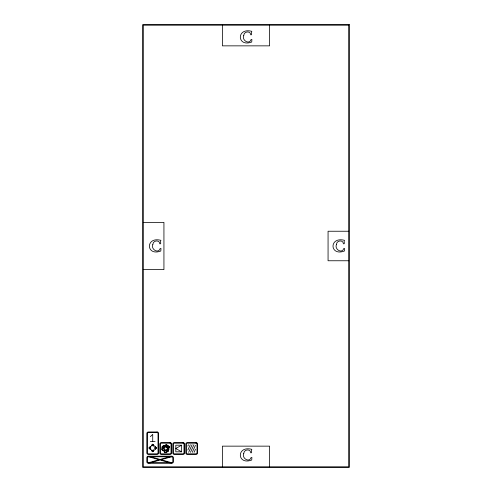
<?xml version="1.0" encoding="UTF-8"?>
<svg xmlns="http://www.w3.org/2000/svg" width="492" height="492" viewBox="0 0 492 492"><rect width="100%" height="100%" fill="white"/><g stroke="black" fill="none" stroke-linecap="round" stroke-linejoin="round"><path stroke-width="0.74" d="M187.858 446.096L188.473 444.731M187.858 450.088L190.312 444.682M192.12 444.682L188.651 452.326M190.465 452.332L193.934 444.682M192.28 452.332L195.459 445.309M194.088 452.332L195.508 449.202M150.238 446.619L148.879 447.978L150.238 449.331M151.358 445.494L152.717 444.141L154.076 445.494M150.331 446.718L149.076 447.978L150.331 449.233M151.456 445.592L152.717 444.331L153.978 445.592M150.7 446.921L149.642 447.978L150.7 449.03M151.659 445.961L152.717 444.903L153.775 445.961M150.798 447.019L149.839 447.978L150.798 448.938M151.757 446.059L152.717 445.1L153.676 446.059M153.676 449.897L152.717 450.856L151.757 449.897M154.636 448.938L155.595 447.978L154.636 447.019M153.775 449.989L152.717 451.047L151.659 449.989M154.734 449.03L155.792 447.978L154.734 446.921M153.978 450.358L152.717 451.619L151.456 450.358M155.103 449.233L156.358 447.978L155.103 446.718M154.076 450.457L152.717 451.816L151.358 450.457M155.195 449.331L156.554 447.978L155.195 446.619M150.361 436.668L152.717 434.338L152.717 441.422M181.585 445.198L175.804 448.507L181.585 451.816L181.585 445.198L175.804 445.198L175.804 451.816L181.585 451.816M143.27 222.384L163.934 222.384L163.934 269.616L143.27 269.616M348.73 231.24L328.066 231.24L328.066 260.76L348.73 260.76M150.361 441.422L155.085 441.422M269.616 25.19L269.616 45.854L222.384 45.854L222.384 25.19M269.616 466.81L269.616 446.146L222.384 446.146L222.384 466.81M162.022 449.294L162.126 449.946L163.578 451.041L164.642 449.522L163.055 448.409L162.022 449.294M162.12 449.313L162.212 449.891L163.553 450.9L164.494 449.547L163.043 448.532L162.12 449.313M164.512 450.574L164.365 452.382L164.734 451.853L165.976 452.443L167.846 451.545L165.792 450.346L166.167 449.811L164.512 450.574M164.611 450.641L164.5 452.013L164.709 451.711L165.761 452.388L167.495 451.601L165.644 450.371L165.865 450.063L164.611 450.641M152.846 244.407C150.49 249.241 158.492 254.136 160.171 248.515L160.982 248.515L160.798 251.025C146.106 256.553 145.275 236.701 160.367 240.194L160.909 240.397C159.703 241.314 161.843 244.272 159.845 243.86C159.697 239.481 152.858 240.28 152.846 244.407M243.768 35.406C241.412 40.239 249.413 45.135 251.092 39.514L251.904 39.514L251.72 42.023C237.027 47.552 236.197 27.7 251.289 31.193L251.83 31.396C250.625 32.312 252.765 35.27 250.766 34.858C250.619 30.479 243.78 31.279 243.768 35.406M243.768 453.409C241.412 458.243 249.413 463.138 251.092 457.517L251.904 457.517L251.72 460.026C237.027 465.555 236.197 445.703 251.289 449.196L251.83 449.399C250.625 450.315 252.765 453.273 250.766 452.861C250.619 448.483 243.78 449.282 243.768 453.409M336.46 244.407C334.105 249.241 342.106 254.136 343.785 248.515L344.597 248.515L344.412 251.025C329.72 256.553 328.89 236.701 343.982 240.194L344.523 240.397C343.318 241.314 345.458 244.272 343.459 243.86C343.311 239.481 336.473 240.28 336.46 244.407M167.108 445.684L167.065 446.17L165.441 446.945L164.777 445.475L166.431 444.786L167.108 445.684M167.206 445.684L167.157 446.238L165.392 447.087L164.642 445.42L166.437 444.682L167.206 445.684M169.014 446.613L168.916 447.702L169.273 447.726L168.043 448.335L166.954 447.554L167.317 447.585L167.489 445.322L169.014 446.613M169.119 446.607L169.027 447.603L169.66 447.646L168.036 448.458L166.591 447.419L167.225 447.474L167.268 445.045L169.119 446.607M162.157 446.877L161.96 448.938L164.057 447.714L164.328 448.304L164.531 446.496L163.055 445.5L163.319 446.072L162.157 446.877M162.255 446.902L162.096 448.606L164.107 447.579L164.267 447.929L164.42 446.545L163.301 445.789L163.455 446.121L162.255 446.902M168.762 449.159L168.27 451.146L166.985 450.82L167.163 449.03L168.762 449.159M168.873 449.067L168.325 451.232L166.88 450.869L167.071 448.919L168.873 449.067M159.119 459.725L148.258 462.824L150.214 462.824L160.097 460.002L169.98 462.824L171.936 462.824L161.075 459.725L171.936 456.625L169.98 456.625L160.097 459.448L150.214 456.625L148.258 456.625L159.119 459.725M349.32 24.6L142.68 24.6L142.68 467.4L349.32 467.4L349.32 24.6M348.73 25.19L143.27 25.19L143.27 466.81L348.73 466.81L348.73 25.19M157.077 431.976L148.356 431.976A1.544 1.544 0 0 0 146.813 433.52L146.813 452.868A1.544 1.544 0 0 0 148.356 454.411L157.077 454.411A1.544 1.544 0 0 0 158.621 452.868L158.621 433.52A1.544 1.544 0 0 0 157.077 431.976M157.077 432.566L148.356 432.566A0.953 0.953 0 0 0 147.403 433.52L147.403 452.868A0.953 0.953 0 0 0 148.356 453.821L157.077 453.821A0.953 0.953 0 0 0 158.03 452.868L158.03 433.52A0.953 0.953 0 0 0 157.077 432.566M170.066 442.603L161.345 442.603A1.544 1.544 0 0 0 159.802 444.147L159.802 452.868A1.544 1.544 0 0 0 161.345 454.411L170.066 454.411A1.544 1.544 0 0 0 171.61 452.868L171.61 444.147A1.544 1.544 0 0 0 170.066 442.603M183.055 442.603L174.334 442.603A1.544 1.544 0 0 0 172.79 444.147L172.79 452.868A1.544 1.544 0 0 0 174.334 454.411L183.055 454.411A1.544 1.544 0 0 0 184.598 452.868L184.598 444.147A1.544 1.544 0 0 0 183.055 442.603M196.044 442.603L187.323 442.603A1.544 1.544 0 0 0 185.779 444.147L185.779 452.868A1.544 1.544 0 0 0 187.323 454.411L196.044 454.411A1.544 1.544 0 0 0 197.587 452.868L197.587 444.147A1.544 1.544 0 0 0 196.044 442.603M170.066 443.194L161.345 443.194A0.953 0.953 0 0 0 160.392 444.147L160.392 452.868A0.953 0.953 0 0 0 161.345 453.821L170.066 453.821A0.953 0.953 0 0 0 171.019 452.868L171.019 444.147A0.953 0.953 0 0 0 170.066 443.194M183.055 443.194L174.334 443.194A0.953 0.953 0 0 0 173.381 444.147L173.381 452.868A0.953 0.953 0 0 0 174.334 453.821L183.055 453.821A0.953 0.953 0 0 0 184.008 452.868L184.008 444.147A0.953 0.953 0 0 0 183.055 443.194M196.044 443.194L187.323 443.194A0.953 0.953 0 0 0 186.37 444.147L186.37 452.868A0.953 0.953 0 0 0 187.323 453.821L196.044 453.821A0.953 0.953 0 0 0 196.997 452.868L196.997 444.147A0.953 0.953 0 0 0 196.044 443.194M171.837 456.182L148.356 456.182A1.544 1.544 0 0 0 146.813 457.726L146.813 461.724A1.544 1.544 0 0 0 148.356 463.267L171.837 463.267A1.544 1.544 0 0 0 173.381 461.724L173.381 457.726A1.544 1.544 0 0 0 171.837 456.182M171.837 456.773L148.356 456.773A0.953 0.953 0 0 0 147.403 457.726L147.403 461.724A0.953 0.953 0 0 0 148.356 462.677L171.837 462.677A0.953 0.953 0 0 0 172.79 461.724L172.79 457.726A0.953 0.953 0 0 0 171.837 456.773"/></g></svg>
